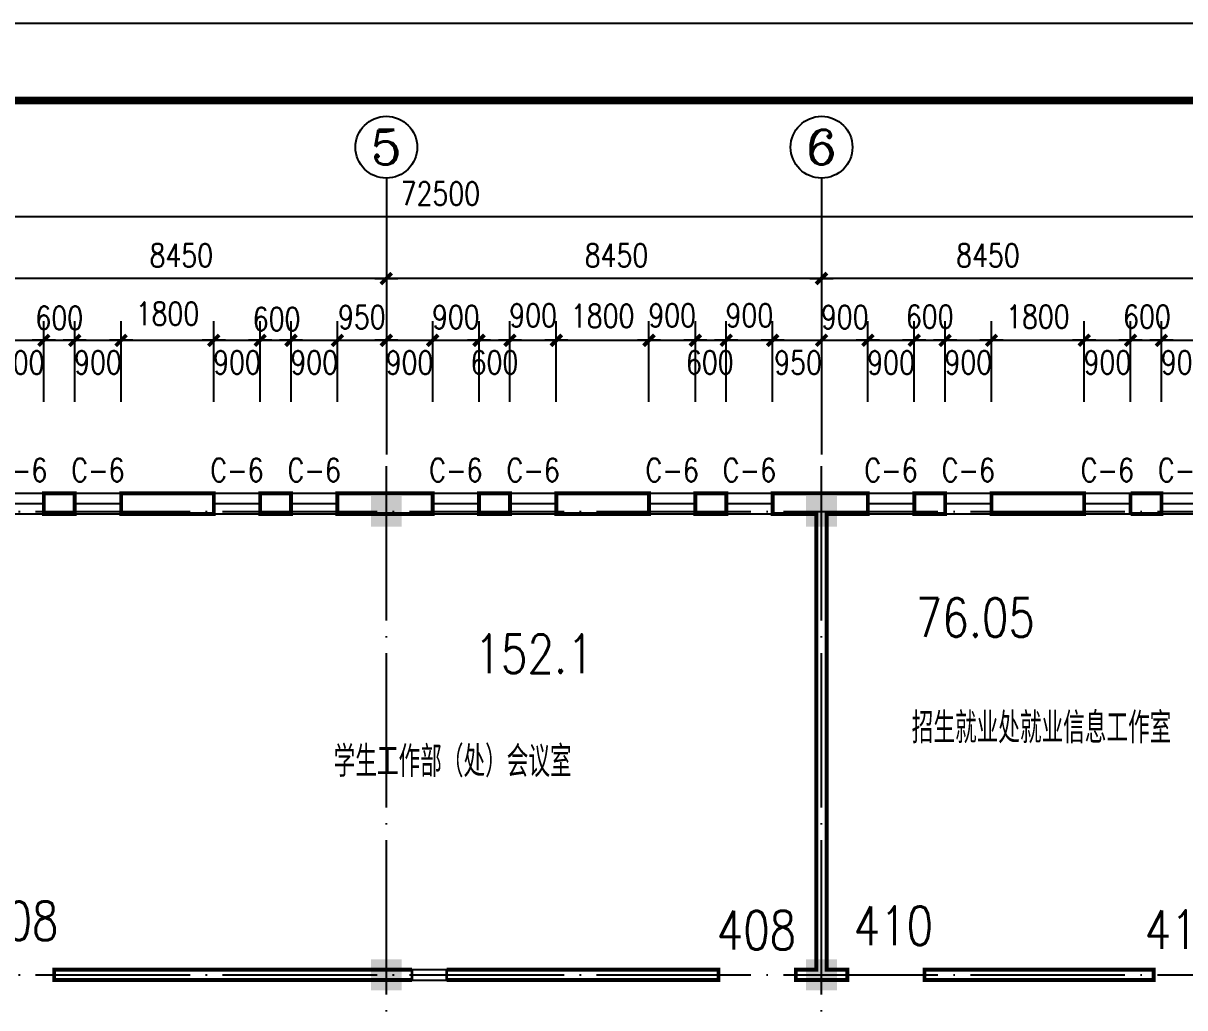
# Model space of a CAD drawing. Extents: x -55219 to 470149, y 494712 to 780039.
# Drawn here: x 393355 to 415908, y 663767 to 682881 of the extents above; entities that cross this region are included whole.
import ezdxf
from ezdxf.enums import TextEntityAlignment as Align

# ---------------------------------------------------------------- set-up
doc = ezdxf.new("R2010")
doc.units = 0
doc.header["$LTSCALE"] = 1500
doc.header["$MEASUREMENT"] = 0
doc.linetypes.add('DOTE', pattern=[2.42, 2, -0.2, 0.02, -0.2])
doc.layers.get('0').update_dxf_attribs({"linetype": 'CONTINUOUS'})
doc.layers.get('DEFPOINTS').update_dxf_attribs({"linetype": 'CONTINUOUS'})
for name, color, linetype in [('AXIS', 3, 'CONTINUOUS'), ('AXIS_TEXT', 7, 'CONTINUOUS'), ('COLUMN', 7, 'CONTINUOUS'), ('DOTE', 1, 'DOTE'), ('LVTRY', 6, 'CONTINUOUS'), ('PUB_DIM', 3, 'CONTINUOUS'), ('PUB_TEXT', 7, 'CONTINUOUS'), ('PUB_TITLE', 4, 'CONTINUOUS'), ('PUB_WALL', 255, 'CONTINUOUS'), ('WALL', 255, 'CONTINUOUS'), ('WINDOW', 2, 'CONTINUOUS'), ('WINDOW_TEXT', 7, 'CONTINUOUS')]:
    doc.layers.add(name, color=color, linetype=linetype)
doc.styles.add('_HZTXT', font='txt.shx', dxfattribs={"width": 0.8, "bigfont": 'hztxt.shx'})
doc.styles.add('_SIMPLEX', font='SIMPLEX.shx', dxfattribs={"width": 0.6})
doc.styles.add('COMPLEX', font='COMPLEX')
doc.styles.add('DIM_FONT', font='SIMPLEX.shx', dxfattribs={"width": 0.8})
doc.styles.add('SIMPLEX', font='SIMPLEX.SHX')
doc.dimstyles.new('AXIS150', dxfattribs={"dimscale": 1.5, "dimtxt": 300, "dimasz": 1, "dimexe": 250, "dimexo": 300, "dimgap": 150, "dimtad": 1, "dimdec": 0, "dimzin": 0, "dimdsep": 46, "dimtxsty": 'DIM_FONT', "dimblk": '_DIMX', "dimcen": 0.09, "dimse1": 1, "dimse2": 1, "dimclrt": 7, "dimadec": 0, "dimazin": 0, "dimtfac": 1, "dimtdec": 0, "dimtix": 1, "dimtmove": 2, "dimatfit": 3, "dimldrblk": '_DIMX', "dimfxl": 1, "dimtolj": 1, "dimtzin": 0, "dimarcsym": 0})
doc.dimstyles.new('DIMA150', dxfattribs={"dimscale": 1.5, "dimtxt": 300, "dimasz": 1, "dimexe": 250, "dimexo": 300, "dimgap": 150, "dimtad": 1, "dimdec": 0, "dimzin": 0, "dimdsep": 46, "dimtxsty": 'DIM_FONT', "dimblk": '_DIMX', "dimcen": 0.09, "dimse1": 1, "dimclrt": 7, "dimadec": 0, "dimazin": 0, "dimtfac": 1, "dimtdec": 0, "dimtix": 1, "dimtmove": 2, "dimatfit": 3, "dimldrblk": '_DIMX', "dimfxl": 1, "dimtolj": 1, "dimtzin": 0, "dimarcsym": 0})
doc.dimstyles.new('DIMB150', dxfattribs={"dimscale": 1.5, "dimtxt": 300, "dimasz": 1, "dimexe": 250, "dimexo": 300, "dimgap": 150, "dimtad": 1, "dimdec": 0, "dimzin": 0, "dimdsep": 46, "dimtxsty": 'DIM_FONT', "dimblk": '_DIMX', "dimcen": 0.09, "dimse2": 1, "dimclrt": 7, "dimadec": 0, "dimazin": 0, "dimtfac": 1, "dimtdec": 0, "dimtix": 1, "dimtmove": 2, "dimatfit": 3, "dimldrblk": '_DIMX', "dimfxl": 1, "dimtolj": 1, "dimtzin": 0, "dimarcsym": 0})
doc.dimstyles.new('DIMN150', dxfattribs={"dimscale": 1.5, "dimtxt": 300, "dimasz": 1, "dimexe": 250, "dimexo": 300, "dimgap": 150, "dimtad": 1, "dimdec": 0, "dimzin": 0, "dimdsep": 46, "dimtxsty": 'DIM_FONT', "dimblk": '_DIMX', "dimcen": 0.09, "dimclrt": 7, "dimadec": 0, "dimazin": 0, "dimtfac": 1, "dimtdec": 0, "dimtix": 1, "dimtmove": 2, "dimatfit": 3, "dimldrblk": '_DIMX', "dimfxl": 1, "dimtolj": 1, "dimtzin": 0, "dimarcsym": 0})

# ---------------------------------------------------------------- blocks, each defined once
blk = doc.blocks.new('_FZH')
blk.add_solid([(0.5, 0.5), (0.5, -0.5), (-0.5, 0.5), (-0.5, -0.5)])
blk = doc.blocks.new('_AXISO')
blk.add_circle((0, 0), 0.5)
at = {"layer": 'AXIS_TEXT', "style": 'COMPLEX', "width": 1.041667}
blk.add_attdef('A', text='', height=0.56, dxfattribs=at).set_placement((-0.25, -0.28), (0.25, -0.28), align=Align.FIT)
blk = doc.blocks.new('_DIMX')
blk.add_line((-150, 0), (150, 0))
at = {"const_width": 50}
blk.add_lwpolyline([(-70, -70), (70, 70)], dxfattribs=at)
blk = doc.blocks.new('*D149')
at = {"color": 0, "linetype": 'ByBlock'}
blk.add_line((417304, 677925), (408857, 677925), dxfattribs=at)
at = {"layer": 'DEFPOINTS', "color": 0, "linetype": 'ByBlock'}
for p in [(408855, 677925), (408855, 674506), (417305, 674506)]:
    blk.add_point(p, dxfattribs=at)
at = {"color": 0, "linetype": 'ByBlock', "xscale": 1.5, "yscale": 1.5, "zscale": 1.5, "rotation": 180}
blk.add_blockref('_DIMX', (408855, 677925), dxfattribs=at)
at = {"color": 0, "linetype": 'ByBlock', "xscale": 1.5, "yscale": 1.5, "zscale": 1.5}
blk.add_blockref('_DIMX', (417305, 677925), dxfattribs=at)
at = {"color": 7, "linetype": 'ByBlock', "insert": (412086, 678375), "char_height": 450, "attachment_point": 5, "style": 'DIM_FONT'}
blk.add_mtext('\\A1;8450', dxfattribs=at)
blk = doc.blocks.new('*D150')
at = {"color": 0, "linetype": 'ByBlock'}
blk.add_line((408854, 677925), (400407, 677925), dxfattribs=at)
at = {"layer": 'DEFPOINTS', "color": 0, "linetype": 'ByBlock'}
for p in [(400405, 677925), (400405, 674506), (408855, 674506)]:
    blk.add_point(p, dxfattribs=at)
at = {"color": 0, "linetype": 'ByBlock', "xscale": 1.5, "yscale": 1.5, "zscale": 1.5, "rotation": 180}
blk.add_blockref('_DIMX', (400405, 677925), dxfattribs=at)
at = {"color": 0, "linetype": 'ByBlock', "xscale": 1.5, "yscale": 1.5, "zscale": 1.5}
blk.add_blockref('_DIMX', (408855, 677925), dxfattribs=at)
at = {"color": 7, "linetype": 'ByBlock', "insert": (404874, 678375), "char_height": 450, "attachment_point": 5, "style": 'DIM_FONT'}
blk.add_mtext('\\A1;8450', dxfattribs=at)
blk = doc.blocks.new('*D151')
at = {"color": 0, "linetype": 'ByBlock'}
blk.add_line((400404, 677925), (391957, 677925), dxfattribs=at)
at = {"layer": 'DEFPOINTS', "color": 0, "linetype": 'ByBlock'}
for p in [(391955, 677925), (391955, 674506), (400405, 674506)]:
    blk.add_point(p, dxfattribs=at)
at = {"color": 0, "linetype": 'ByBlock', "xscale": 1.5, "yscale": 1.5, "zscale": 1.5, "rotation": 180}
blk.add_blockref('_DIMX', (391955, 677925), dxfattribs=at)
at = {"color": 0, "linetype": 'ByBlock', "xscale": 1.5, "yscale": 1.5, "zscale": 1.5}
blk.add_blockref('_DIMX', (400405, 677925), dxfattribs=at)
at = {"color": 7, "linetype": 'ByBlock', "insert": (396424, 678375), "char_height": 450, "attachment_point": 5, "style": 'DIM_FONT'}
blk.add_mtext('\\A1;8450', dxfattribs=at)
blk = doc.blocks.new('*D159')
at = {"color": 0, "linetype": 'ByBlock'}
for p, q in [((365204, 675533), (365204, 679500)), ((437703, 675533), (437703, 679500)), ((437702, 679125), (365205, 679125))]:
    blk.add_line(p, q, dxfattribs=at)
at = {"layer": 'DEFPOINTS', "color": 0, "linetype": 'ByBlock'}
for p in [(365204, 679125), (365204, 675083), (437703, 675083)]:
    blk.add_point(p, dxfattribs=at)
at = {"color": 0, "linetype": 'ByBlock', "xscale": 1.5, "yscale": 1.5, "zscale": 1.5}
for p, rotation in [((365204, 679125), 179.9999999999999), ((437703, 679125), 359.9999999999999)]:
    blk.add_blockref('_DIMX', p, dxfattribs=dict(at, rotation=rotation))
at = {"color": 7, "linetype": 'ByBlock', "insert": (401454, 679575), "char_height": 450, "attachment_point": 5, "style": 'DIM_FONT'}
blk.add_mtext('\\A1;72500', dxfattribs=at)
blk = doc.blocks.new('_WBLK')
for p, q in [((-0.5, 0.5), (0.5, 0.5)), ((-0.5, 0), (0.5, 0)), ((-0.5, -0.5), (0.5, -0.5))]:
    blk.add_line(p, q)
at = {"layer": 'WINDOW_TEXT', "style": 'SIMPLEX', "flags": 9}
blk.add_attdef('A', text='', height=1, dxfattribs=at).set_placement((0, 1.5), align=Align.MIDDLE)
blk = doc.blocks.new('*D315')
at = {"color": 0, "linetype": 'ByBlock'}
for p, q in [((392855, 675533), (392855, 677100)), ((393755, 675533), (393755, 677100)), ((392857, 676725), (393754, 676725))]:
    blk.add_line(p, q, dxfattribs=at)
at = {"layer": 'DEFPOINTS', "color": 0, "linetype": 'ByBlock'}
for p in [(393755, 676725), (392855, 675083), (393755, 675083)]:
    blk.add_point(p, dxfattribs=at)
at = {"color": 0, "linetype": 'ByBlock', "xscale": 1.5, "yscale": 1.5, "zscale": 1.5, "rotation": 180}
blk.add_blockref('_DIMX', (392855, 676725), dxfattribs=at)
at = {"color": 0, "linetype": 'ByBlock', "xscale": 1.5, "yscale": 1.5, "zscale": 1.5}
blk.add_blockref('_DIMX', (393755, 676725), dxfattribs=at)
at = {"color": 7, "linetype": 'ByBlock', "insert": (393305, 676293), "char_height": 450, "attachment_point": 5, "style": 'DIM_FONT'}
blk.add_mtext('\\A1;900', dxfattribs=at)
blk = doc.blocks.new('*D316')
at = {"color": 0, "linetype": 'ByBlock'}
for p, q in [((393755, 675533), (393755, 677100)), ((394355, 675533), (394355, 677100)), ((393757, 676725), (394354, 676725))]:
    blk.add_line(p, q, dxfattribs=at)
at = {"layer": 'DEFPOINTS', "color": 0, "linetype": 'ByBlock'}
for p in [(394355, 676725), (393755, 675083), (394355, 675083)]:
    blk.add_point(p, dxfattribs=at)
at = {"color": 0, "linetype": 'ByBlock', "xscale": 1.5, "yscale": 1.5, "zscale": 1.5, "rotation": 180}
blk.add_blockref('_DIMX', (393755, 676725), dxfattribs=at)
at = {"color": 0, "linetype": 'ByBlock', "xscale": 1.5, "yscale": 1.5, "zscale": 1.5}
blk.add_blockref('_DIMX', (394355, 676725), dxfattribs=at)
at = {"color": 7, "linetype": 'ByBlock', "insert": (394055, 677161), "char_height": 450, "attachment_point": 5, "style": 'DIM_FONT'}
blk.add_mtext('\\A1;600', dxfattribs=at)
blk = doc.blocks.new('*D317')
at = {"color": 0, "linetype": 'ByBlock'}
for p, q in [((394355, 675533), (394355, 677100)), ((395255, 675533), (395255, 677100)), ((394357, 676725), (395254, 676725))]:
    blk.add_line(p, q, dxfattribs=at)
at = {"layer": 'DEFPOINTS', "color": 0, "linetype": 'ByBlock'}
for p in [(395255, 676725), (394355, 675083), (395255, 675083)]:
    blk.add_point(p, dxfattribs=at)
at = {"color": 0, "linetype": 'ByBlock', "xscale": 1.5, "yscale": 1.5, "zscale": 1.5, "rotation": 180}
blk.add_blockref('_DIMX', (394355, 676725), dxfattribs=at)
at = {"color": 0, "linetype": 'ByBlock', "xscale": 1.5, "yscale": 1.5, "zscale": 1.5}
blk.add_blockref('_DIMX', (395255, 676725), dxfattribs=at)
at = {"color": 7, "linetype": 'ByBlock', "insert": (394805, 676296), "char_height": 450, "attachment_point": 5, "style": 'DIM_FONT'}
blk.add_mtext('\\A1;900', dxfattribs=at)
blk = doc.blocks.new('*D318')
at = {"color": 0, "linetype": 'ByBlock'}
for p, q in [((395255, 675533), (395255, 677100)), ((397055, 675533), (397055, 677100)), ((395257, 676725), (397054, 676725))]:
    blk.add_line(p, q, dxfattribs=at)
at = {"layer": 'DEFPOINTS', "color": 0, "linetype": 'ByBlock'}
for p in [(397055, 676725), (395255, 675083), (397055, 675083)]:
    blk.add_point(p, dxfattribs=at)
at = {"color": 0, "linetype": 'ByBlock', "xscale": 1.5, "yscale": 1.5, "zscale": 1.5, "rotation": 180}
blk.add_blockref('_DIMX', (395255, 676725), dxfattribs=at)
at = {"color": 0, "linetype": 'ByBlock', "xscale": 1.5, "yscale": 1.5, "zscale": 1.5}
blk.add_blockref('_DIMX', (397055, 676725), dxfattribs=at)
at = {"color": 7, "linetype": 'ByBlock', "insert": (396155, 677244), "char_height": 450, "attachment_point": 5, "style": 'DIM_FONT'}
blk.add_mtext('\\A1;1800', dxfattribs=at)
blk = doc.blocks.new('*D319')
at = {"color": 0, "linetype": 'ByBlock'}
for p, q in [((397055, 675533), (397055, 677100)), ((397955, 675533), (397955, 677100)), ((397057, 676725), (397954, 676725))]:
    blk.add_line(p, q, dxfattribs=at)
at = {"layer": 'DEFPOINTS', "color": 0, "linetype": 'ByBlock'}
for p in [(397955, 676725), (397055, 675083), (397955, 675083)]:
    blk.add_point(p, dxfattribs=at)
at = {"color": 0, "linetype": 'ByBlock', "xscale": 1.5, "yscale": 1.5, "zscale": 1.5, "rotation": 180}
blk.add_blockref('_DIMX', (397055, 676725), dxfattribs=at)
at = {"color": 0, "linetype": 'ByBlock', "xscale": 1.5, "yscale": 1.5, "zscale": 1.5}
blk.add_blockref('_DIMX', (397955, 676725), dxfattribs=at)
at = {"color": 7, "linetype": 'ByBlock', "insert": (397505, 676296), "char_height": 450, "attachment_point": 5, "style": 'DIM_FONT'}
blk.add_mtext('\\A1;900', dxfattribs=at)
blk = doc.blocks.new('*D320')
at = {"color": 0, "linetype": 'ByBlock'}
for p, q in [((397955, 675533), (397955, 677100)), ((398555, 675533), (398555, 677100)), ((397957, 676725), (398554, 676725))]:
    blk.add_line(p, q, dxfattribs=at)
at = {"layer": 'DEFPOINTS', "color": 0, "linetype": 'ByBlock'}
for p in [(398555, 676725), (397955, 675083), (398555, 675083)]:
    blk.add_point(p, dxfattribs=at)
at = {"color": 0, "linetype": 'ByBlock', "xscale": 1.5, "yscale": 1.5, "zscale": 1.5, "rotation": 180}
blk.add_blockref('_DIMX', (397955, 676725), dxfattribs=at)
at = {"color": 0, "linetype": 'ByBlock', "xscale": 1.5, "yscale": 1.5, "zscale": 1.5}
blk.add_blockref('_DIMX', (398555, 676725), dxfattribs=at)
at = {"color": 7, "linetype": 'ByBlock', "insert": (398274, 677137), "char_height": 450, "attachment_point": 5, "style": 'DIM_FONT'}
blk.add_mtext('\\A1;600', dxfattribs=at)
blk = doc.blocks.new('*D321')
at = {"color": 0, "linetype": 'ByBlock'}
for p, q in [((398555, 675533), (398555, 677100)), ((399455, 675533), (399455, 677100)), ((398557, 676725), (399454, 676725))]:
    blk.add_line(p, q, dxfattribs=at)
at = {"layer": 'DEFPOINTS', "color": 0, "linetype": 'ByBlock'}
for p in [(399455, 676725), (398555, 675083), (399455, 675083)]:
    blk.add_point(p, dxfattribs=at)
at = {"color": 0, "linetype": 'ByBlock', "xscale": 1.5, "yscale": 1.5, "zscale": 1.5, "rotation": 180}
blk.add_blockref('_DIMX', (398555, 676725), dxfattribs=at)
at = {"color": 0, "linetype": 'ByBlock', "xscale": 1.5, "yscale": 1.5, "zscale": 1.5}
blk.add_blockref('_DIMX', (399455, 676725), dxfattribs=at)
at = {"color": 7, "linetype": 'ByBlock', "insert": (399005, 676296), "char_height": 450, "attachment_point": 5, "style": 'DIM_FONT'}
blk.add_mtext('\\A1;900', dxfattribs=at)
blk = doc.blocks.new('*D322')
at = {"color": 0, "linetype": 'ByBlock'}
for p, q in [((399455, 675533), (399455, 677100)), ((399454, 676725), (399452, 676725)), ((399455, 676725), (400405, 676725)), ((400407, 676725), (400408, 676725))]:
    blk.add_line(p, q, dxfattribs=at)
at = {"layer": 'DEFPOINTS', "color": 0, "linetype": 'ByBlock'}
for p in [(400405, 676725), (399455, 675083), (400405, 675083)]:
    blk.add_point(p, dxfattribs=at)
at = {"color": 0, "linetype": 'ByBlock', "xscale": 1.5, "yscale": 1.5, "zscale": 1.5}
blk.add_blockref('_DIMX', (399455, 676725), dxfattribs=at)
at = {"color": 0, "linetype": 'ByBlock', "xscale": 1.5, "yscale": 1.5, "zscale": 1.5, "rotation": 180}
blk.add_blockref('_DIMX', (400405, 676725), dxfattribs=at)
at = {"color": 7, "linetype": 'ByBlock', "insert": (399930, 677175), "char_height": 450, "attachment_point": 5, "style": 'DIM_FONT'}
blk.add_mtext('\\A1;950', dxfattribs=at)
blk = doc.blocks.new('*D323')
at = {"color": 0, "linetype": 'ByBlock'}
for p, q in [((401305, 675533), (401305, 677100)), ((400407, 676725), (401304, 676725))]:
    blk.add_line(p, q, dxfattribs=at)
at = {"layer": 'DEFPOINTS', "color": 0, "linetype": 'ByBlock'}
for p in [(401305, 676725), (400405, 675083), (401305, 675083)]:
    blk.add_point(p, dxfattribs=at)
at = {"color": 0, "linetype": 'ByBlock', "xscale": 1.5, "yscale": 1.5, "zscale": 1.5, "rotation": 180}
blk.add_blockref('_DIMX', (400405, 676725), dxfattribs=at)
at = {"color": 0, "linetype": 'ByBlock', "xscale": 1.5, "yscale": 1.5, "zscale": 1.5}
blk.add_blockref('_DIMX', (401305, 676725), dxfattribs=at)
at = {"color": 7, "linetype": 'ByBlock', "insert": (400855, 676293), "char_height": 450, "attachment_point": 5, "style": 'DIM_FONT'}
blk.add_mtext('\\A1;900', dxfattribs=at)
blk = doc.blocks.new('*D324')
at = {"color": 0, "linetype": 'ByBlock'}
for p, q in [((401305, 675533), (401305, 677100)), ((402205, 675533), (402205, 677100)), ((401304, 676725), (401302, 676725)), ((401305, 676725), (402205, 676725)), ((402207, 676725), (402208, 676725))]:
    blk.add_line(p, q, dxfattribs=at)
at = {"layer": 'DEFPOINTS', "color": 0, "linetype": 'ByBlock'}
for p in [(402205, 676725), (401305, 675083), (402205, 675083)]:
    blk.add_point(p, dxfattribs=at)
at = {"color": 0, "linetype": 'ByBlock', "xscale": 1.5, "yscale": 1.5, "zscale": 1.5}
blk.add_blockref('_DIMX', (401305, 676725), dxfattribs=at)
at = {"color": 0, "linetype": 'ByBlock', "xscale": 1.5, "yscale": 1.5, "zscale": 1.5, "rotation": 180}
blk.add_blockref('_DIMX', (402205, 676725), dxfattribs=at)
at = {"color": 7, "linetype": 'ByBlock', "insert": (401755, 677175), "char_height": 450, "attachment_point": 5, "style": 'DIM_FONT'}
blk.add_mtext('\\A1;900', dxfattribs=at)
blk = doc.blocks.new('*D325')
at = {"color": 0, "linetype": 'ByBlock'}
for p, q in [((402205, 675533), (402205, 677100)), ((402805, 675533), (402805, 677100)), ((402207, 676725), (402804, 676725))]:
    blk.add_line(p, q, dxfattribs=at)
at = {"layer": 'DEFPOINTS', "color": 0, "linetype": 'ByBlock'}
for p in [(402805, 676725), (402205, 675083), (402805, 675083)]:
    blk.add_point(p, dxfattribs=at)
at = {"color": 0, "linetype": 'ByBlock', "xscale": 1.5, "yscale": 1.5, "zscale": 1.5, "rotation": 180}
blk.add_blockref('_DIMX', (402205, 676725), dxfattribs=at)
at = {"color": 0, "linetype": 'ByBlock', "xscale": 1.5, "yscale": 1.5, "zscale": 1.5}
blk.add_blockref('_DIMX', (402805, 676725), dxfattribs=at)
at = {"color": 7, "linetype": 'ByBlock', "insert": (402505, 676296), "char_height": 450, "attachment_point": 5, "style": 'DIM_FONT'}
blk.add_mtext('\\A1;600', dxfattribs=at)
blk = doc.blocks.new('*D326')
at = {"color": 0, "linetype": 'ByBlock'}
for p, q in [((402805, 675533), (402805, 677100)), ((403705, 675533), (403705, 677100)), ((402807, 676725), (403704, 676725))]:
    blk.add_line(p, q, dxfattribs=at)
at = {"layer": 'DEFPOINTS', "color": 0, "linetype": 'ByBlock'}
for p in [(403705, 676725), (402805, 675083), (403705, 675083)]:
    blk.add_point(p, dxfattribs=at)
at = {"color": 0, "linetype": 'ByBlock', "xscale": 1.5, "yscale": 1.5, "zscale": 1.5, "rotation": 180}
blk.add_blockref('_DIMX', (402805, 676725), dxfattribs=at)
at = {"color": 0, "linetype": 'ByBlock', "xscale": 1.5, "yscale": 1.5, "zscale": 1.5}
blk.add_blockref('_DIMX', (403705, 676725), dxfattribs=at)
at = {"color": 7, "linetype": 'ByBlock', "insert": (403255, 677209), "char_height": 450, "attachment_point": 5, "style": 'DIM_FONT'}
blk.add_mtext('\\A1;900', dxfattribs=at)
blk = doc.blocks.new('*D327')
at = {"color": 0, "linetype": 'ByBlock'}
for p, q in [((403705, 675533), (403705, 677100)), ((405505, 675533), (405505, 677100)), ((403707, 676725), (405504, 676725))]:
    blk.add_line(p, q, dxfattribs=at)
at = {"layer": 'DEFPOINTS', "color": 0, "linetype": 'ByBlock'}
for p in [(405505, 676725), (403705, 675083), (405505, 675083)]:
    blk.add_point(p, dxfattribs=at)
at = {"color": 0, "linetype": 'ByBlock', "xscale": 1.5, "yscale": 1.5, "zscale": 1.5, "rotation": 180}
blk.add_blockref('_DIMX', (403705, 676725), dxfattribs=at)
at = {"color": 0, "linetype": 'ByBlock', "xscale": 1.5, "yscale": 1.5, "zscale": 1.5}
blk.add_blockref('_DIMX', (405505, 676725), dxfattribs=at)
at = {"color": 7, "linetype": 'ByBlock', "insert": (404605, 677199), "char_height": 450, "attachment_point": 5, "style": 'DIM_FONT'}
blk.add_mtext('\\A1;1800', dxfattribs=at)
blk = doc.blocks.new('*D328')
at = {"color": 0, "linetype": 'ByBlock'}
for p, q in [((405505, 675533), (405505, 677100)), ((406405, 675533), (406405, 677100)), ((405507, 676725), (406404, 676725))]:
    blk.add_line(p, q, dxfattribs=at)
at = {"layer": 'DEFPOINTS', "color": 0, "linetype": 'ByBlock'}
for p in [(406405, 676725), (405505, 675083), (406405, 675083)]:
    blk.add_point(p, dxfattribs=at)
at = {"color": 0, "linetype": 'ByBlock', "xscale": 1.5, "yscale": 1.5, "zscale": 1.5, "rotation": 180}
blk.add_blockref('_DIMX', (405505, 676725), dxfattribs=at)
at = {"color": 0, "linetype": 'ByBlock', "xscale": 1.5, "yscale": 1.5, "zscale": 1.5}
blk.add_blockref('_DIMX', (406405, 676725), dxfattribs=at)
at = {"color": 7, "linetype": 'ByBlock', "insert": (405955, 677209), "char_height": 450, "attachment_point": 5, "style": 'DIM_FONT'}
blk.add_mtext('\\A1;900', dxfattribs=at)
blk = doc.blocks.new('*D329')
at = {"color": 0, "linetype": 'ByBlock'}
for p, q in [((406405, 675533), (406405, 677100)), ((407005, 675533), (407005, 677100)), ((406407, 676725), (407004, 676725))]:
    blk.add_line(p, q, dxfattribs=at)
at = {"layer": 'DEFPOINTS', "color": 0, "linetype": 'ByBlock'}
for p in [(407005, 676725), (406405, 675083), (407005, 675083)]:
    blk.add_point(p, dxfattribs=at)
at = {"color": 0, "linetype": 'ByBlock', "xscale": 1.5, "yscale": 1.5, "zscale": 1.5, "rotation": 180}
blk.add_blockref('_DIMX', (406405, 676725), dxfattribs=at)
at = {"color": 0, "linetype": 'ByBlock', "xscale": 1.5, "yscale": 1.5, "zscale": 1.5}
blk.add_blockref('_DIMX', (407005, 676725), dxfattribs=at)
at = {"color": 7, "linetype": 'ByBlock', "insert": (406686, 676296), "char_height": 450, "attachment_point": 5, "style": 'DIM_FONT'}
blk.add_mtext('\\A1;600', dxfattribs=at)
blk = doc.blocks.new('*D330')
at = {"color": 0, "linetype": 'ByBlock'}
for p, q in [((407005, 675533), (407005, 677100)), ((407905, 675533), (407905, 677100)), ((407007, 676725), (407904, 676725))]:
    blk.add_line(p, q, dxfattribs=at)
at = {"layer": 'DEFPOINTS', "color": 0, "linetype": 'ByBlock'}
for p in [(407905, 676725), (407005, 675083), (407905, 675083)]:
    blk.add_point(p, dxfattribs=at)
at = {"color": 0, "linetype": 'ByBlock', "xscale": 1.5, "yscale": 1.5, "zscale": 1.5, "rotation": 180}
blk.add_blockref('_DIMX', (407005, 676725), dxfattribs=at)
at = {"color": 0, "linetype": 'ByBlock', "xscale": 1.5, "yscale": 1.5, "zscale": 1.5}
blk.add_blockref('_DIMX', (407905, 676725), dxfattribs=at)
at = {"color": 7, "linetype": 'ByBlock', "insert": (407455, 677209), "char_height": 450, "attachment_point": 5, "style": 'DIM_FONT'}
blk.add_mtext('\\A1;900', dxfattribs=at)
blk = doc.blocks.new('*D331')
at = {"color": 0, "linetype": 'ByBlock'}
for p, q in [((407905, 675533), (407905, 677100)), ((407907, 676725), (408854, 676725))]:
    blk.add_line(p, q, dxfattribs=at)
at = {"layer": 'DEFPOINTS', "color": 0, "linetype": 'ByBlock'}
for p in [(408855, 676725), (407905, 675083), (408855, 675083)]:
    blk.add_point(p, dxfattribs=at)
at = {"color": 0, "linetype": 'ByBlock', "xscale": 1.5, "yscale": 1.5, "zscale": 1.5, "rotation": 180}
blk.add_blockref('_DIMX', (407905, 676725), dxfattribs=at)
at = {"color": 0, "linetype": 'ByBlock', "xscale": 1.5, "yscale": 1.5, "zscale": 1.5}
blk.add_blockref('_DIMX', (408855, 676725), dxfattribs=at)
at = {"color": 7, "linetype": 'ByBlock', "insert": (408399, 676293), "char_height": 450, "attachment_point": 5, "style": 'DIM_FONT'}
blk.add_mtext('\\A1;950', dxfattribs=at)
blk = doc.blocks.new('*D332')
at = {"color": 0, "linetype": 'ByBlock'}
for p, q in [((409755, 675533), (409755, 677100)), ((408854, 676725), (408852, 676725)), ((408855, 676725), (409755, 676725)), ((409757, 676725), (409758, 676725))]:
    blk.add_line(p, q, dxfattribs=at)
at = {"layer": 'DEFPOINTS', "color": 0, "linetype": 'ByBlock'}
for p in [(409755, 676725), (408855, 675083), (409755, 675083)]:
    blk.add_point(p, dxfattribs=at)
at = {"color": 0, "linetype": 'ByBlock', "xscale": 1.5, "yscale": 1.5, "zscale": 1.5}
blk.add_blockref('_DIMX', (408855, 676725), dxfattribs=at)
at = {"color": 0, "linetype": 'ByBlock', "xscale": 1.5, "yscale": 1.5, "zscale": 1.5, "rotation": 180}
blk.add_blockref('_DIMX', (409755, 676725), dxfattribs=at)
at = {"color": 7, "linetype": 'ByBlock', "insert": (409305, 677175), "char_height": 450, "attachment_point": 5, "style": 'DIM_FONT'}
blk.add_mtext('\\A1;900', dxfattribs=at)
blk = doc.blocks.new('*D333')
at = {"color": 0, "linetype": 'ByBlock'}
for p, q in [((409755, 675533), (409755, 677100)), ((410655, 675533), (410655, 677100)), ((409757, 676725), (410654, 676725))]:
    blk.add_line(p, q, dxfattribs=at)
at = {"layer": 'DEFPOINTS', "color": 0, "linetype": 'ByBlock'}
for p in [(410655, 676725), (409755, 675083), (410655, 675083)]:
    blk.add_point(p, dxfattribs=at)
at = {"color": 0, "linetype": 'ByBlock', "xscale": 1.5, "yscale": 1.5, "zscale": 1.5, "rotation": 180}
blk.add_blockref('_DIMX', (409755, 676725), dxfattribs=at)
at = {"color": 0, "linetype": 'ByBlock', "xscale": 1.5, "yscale": 1.5, "zscale": 1.5}
blk.add_blockref('_DIMX', (410655, 676725), dxfattribs=at)
at = {"color": 7, "linetype": 'ByBlock', "insert": (410205, 676293), "char_height": 450, "attachment_point": 5, "style": 'DIM_FONT'}
blk.add_mtext('\\A1;900', dxfattribs=at)
blk = doc.blocks.new('*D334')
at = {"color": 0, "linetype": 'ByBlock'}
for p, q in [((410655, 675533), (410655, 677100)), ((411255, 675533), (411255, 677100)), ((410657, 676725), (411254, 676725))]:
    blk.add_line(p, q, dxfattribs=at)
at = {"layer": 'DEFPOINTS', "color": 0, "linetype": 'ByBlock'}
for p in [(411255, 676725), (410655, 675083), (411255, 675083)]:
    blk.add_point(p, dxfattribs=at)
at = {"color": 0, "linetype": 'ByBlock', "xscale": 1.5, "yscale": 1.5, "zscale": 1.5, "rotation": 180}
blk.add_blockref('_DIMX', (410655, 676725), dxfattribs=at)
at = {"color": 0, "linetype": 'ByBlock', "xscale": 1.5, "yscale": 1.5, "zscale": 1.5}
blk.add_blockref('_DIMX', (411255, 676725), dxfattribs=at)
at = {"color": 7, "linetype": 'ByBlock', "insert": (410955, 677184), "char_height": 450, "attachment_point": 5, "style": 'DIM_FONT'}
blk.add_mtext('\\A1;600', dxfattribs=at)
blk = doc.blocks.new('*D335')
at = {"color": 0, "linetype": 'ByBlock'}
for p, q in [((411255, 675533), (411255, 677100)), ((412155, 675533), (412155, 677100)), ((411257, 676725), (412154, 676725))]:
    blk.add_line(p, q, dxfattribs=at)
at = {"layer": 'DEFPOINTS', "color": 0, "linetype": 'ByBlock'}
for p in [(412155, 676725), (411255, 675083), (412155, 675083)]:
    blk.add_point(p, dxfattribs=at)
at = {"color": 0, "linetype": 'ByBlock', "xscale": 1.5, "yscale": 1.5, "zscale": 1.5, "rotation": 180}
blk.add_blockref('_DIMX', (411255, 676725), dxfattribs=at)
at = {"color": 0, "linetype": 'ByBlock', "xscale": 1.5, "yscale": 1.5, "zscale": 1.5}
blk.add_blockref('_DIMX', (412155, 676725), dxfattribs=at)
at = {"color": 7, "linetype": 'ByBlock', "insert": (411705, 676295), "char_height": 450, "attachment_point": 5, "style": 'DIM_FONT'}
blk.add_mtext('\\A1;900', dxfattribs=at)
blk = doc.blocks.new('*D336')
at = {"color": 0, "linetype": 'ByBlock'}
for p, q in [((412155, 675533), (412155, 677100)), ((413955, 675533), (413955, 677100)), ((412157, 676725), (413954, 676725))]:
    blk.add_line(p, q, dxfattribs=at)
at = {"layer": 'DEFPOINTS', "color": 0, "linetype": 'ByBlock'}
for p in [(413955, 676725), (412155, 675083), (413955, 675083)]:
    blk.add_point(p, dxfattribs=at)
at = {"color": 0, "linetype": 'ByBlock', "xscale": 1.5, "yscale": 1.5, "zscale": 1.5, "rotation": 180}
blk.add_blockref('_DIMX', (412155, 676725), dxfattribs=at)
at = {"color": 0, "linetype": 'ByBlock', "xscale": 1.5, "yscale": 1.5, "zscale": 1.5}
blk.add_blockref('_DIMX', (413955, 676725), dxfattribs=at)
at = {"color": 7, "linetype": 'ByBlock', "insert": (413055, 677184), "char_height": 450, "attachment_point": 5, "style": 'DIM_FONT'}
blk.add_mtext('\\A1;1800', dxfattribs=at)
blk = doc.blocks.new('*D337')
at = {"color": 0, "linetype": 'ByBlock'}
for p, q in [((413955, 675533), (413955, 677100)), ((414855, 675533), (414855, 677100)), ((413957, 676725), (414854, 676725))]:
    blk.add_line(p, q, dxfattribs=at)
at = {"layer": 'DEFPOINTS', "color": 0, "linetype": 'ByBlock'}
for p in [(414855, 676725), (413955, 675083), (414855, 675083)]:
    blk.add_point(p, dxfattribs=at)
at = {"color": 0, "linetype": 'ByBlock', "xscale": 1.5, "yscale": 1.5, "zscale": 1.5, "rotation": 180}
blk.add_blockref('_DIMX', (413955, 676725), dxfattribs=at)
at = {"color": 0, "linetype": 'ByBlock', "xscale": 1.5, "yscale": 1.5, "zscale": 1.5}
blk.add_blockref('_DIMX', (414855, 676725), dxfattribs=at)
at = {"color": 7, "linetype": 'ByBlock', "insert": (414405, 676295), "char_height": 450, "attachment_point": 5, "style": 'DIM_FONT'}
blk.add_mtext('\\A1;900', dxfattribs=at)
blk = doc.blocks.new('*D338')
at = {"color": 0, "linetype": 'ByBlock'}
for p, q in [((414855, 675533), (414855, 677100)), ((415455, 675533), (415455, 677100)), ((414857, 676725), (415454, 676725))]:
    blk.add_line(p, q, dxfattribs=at)
at = {"layer": 'DEFPOINTS', "color": 0, "linetype": 'ByBlock'}
for p in [(415455, 676725), (414855, 675083), (415455, 675083)]:
    blk.add_point(p, dxfattribs=at)
at = {"color": 0, "linetype": 'ByBlock', "xscale": 1.5, "yscale": 1.5, "zscale": 1.5, "rotation": 180}
blk.add_blockref('_DIMX', (414855, 676725), dxfattribs=at)
at = {"color": 0, "linetype": 'ByBlock', "xscale": 1.5, "yscale": 1.5, "zscale": 1.5}
blk.add_blockref('_DIMX', (415455, 676725), dxfattribs=at)
at = {"color": 7, "linetype": 'ByBlock', "insert": (415174, 677184), "char_height": 450, "attachment_point": 5, "style": 'DIM_FONT'}
blk.add_mtext('\\A1;600', dxfattribs=at)
blk = doc.blocks.new('*D339')
at = {"color": 0, "linetype": 'ByBlock'}
for p, q in [((415455, 675533), (415455, 677100)), ((416355, 675533), (416355, 677100)), ((415457, 676725), (416354, 676725))]:
    blk.add_line(p, q, dxfattribs=at)
at = {"layer": 'DEFPOINTS', "color": 0, "linetype": 'ByBlock'}
for p in [(416355, 676725), (415455, 675083), (416355, 675083)]:
    blk.add_point(p, dxfattribs=at)
at = {"color": 0, "linetype": 'ByBlock', "xscale": 1.5, "yscale": 1.5, "zscale": 1.5, "rotation": 180}
blk.add_blockref('_DIMX', (415455, 676725), dxfattribs=at)
at = {"color": 0, "linetype": 'ByBlock', "xscale": 1.5, "yscale": 1.5, "zscale": 1.5}
blk.add_blockref('_DIMX', (416355, 676725), dxfattribs=at)
at = {"color": 7, "linetype": 'ByBlock', "insert": (415905, 676295), "char_height": 450, "attachment_point": 5, "style": 'DIM_FONT'}
blk.add_mtext('\\A1;900', dxfattribs=at)

msp = doc.modelspace()

# ---------------------------------------------------------------- linework, layer by layer
at = {"layer": 'AXIS'}
for p, q in [((400405.2, 679874.8), (400405.2, 674505.6)), ((408855.2, 679874.8), (408855.2, 674505.6))]:
    msp.add_line(p, q, dxfattribs=at)
at = {"layer": 'DOTE'}
for p, q in [((400405.2, 605943), (400405.2, 674505.6)), ((408855.2, 605943), (408855.2, 674505.6)), ((364555.2, 673404.9), (436905.2, 673404.9)), ((364555.2, 664404.9), (444227.5, 664404.9))]:
    msp.add_line(p, q, dxfattribs=at)
at = {"layer": 'LVTRY', "const_width": 50}
for points in [[(400905.2, 664504.9), (400905.2, 664304.9)], [(401575.2, 664304.9), (401575.2, 664504.9)]]:
    msp.add_lwpolyline(points, dxfattribs=at)
at = {"layer": 'PUB_TITLE'}
msp.add_lwpolyline([(343999.3, 593781.4), (343999.3, 682881.4), (470149.3, 682881.4), (470149.3, 593781.4)], close=True, dxfattribs=at)
at = {"layer": 'PUB_TITLE', "const_width": 150}
msp.add_lwpolyline([(347749.3, 595281.4), (468649.3, 595281.4), (468649.3, 681381.4), (347749.3, 681381.4)], close=True, dxfattribs=at)
at = {"layer": 'PUB_WALL', "const_width": 75}
for points in [[(394355.2, 673354.9), (393755.2, 673354.9), (393755.2, 673754.9), (394355.2, 673754.9), (394355.2, 673354.9)], [(398555.2, 673754.9), (398555.2, 673354.9), (397955.2, 673354.9), (397955.2, 673754.9), (398555.2, 673754.9)], [(407905.2, 673754.9), (409755.2, 673754.9), (409755.2, 673354.9), (408955.2, 673354.9), (408955.2, 664504.9), (409355.2, 664504.9), (409355.2, 664304.9), (408355.2, 664304.9), (408355.2, 664504.9), (408755.2, 664504.9), (408755.2, 673354.9), (407905.2, 673354.9), (407905.2, 673754.9)], [(414855.2, 673754.9), (415455.2, 673754.9), (415455.2, 673354.9), (414855.2, 673354.9)], [(414855.2, 673754.9), (414855.2, 673354.9)], [(400905.2, 664504.9), (393955.2, 664504.9), (393955.2, 664304.9), (400905.2, 664304.9)], [(401575.2, 664304.9), (406855.2, 664304.9), (406855.2, 664504.9), (401575.2, 664504.9)], [(415305.5, 664504.9), (415305.5, 664304.9), (410855.2, 664304.9), (410855.2, 664504.9), (415305.5, 664504.9)]]:
    msp.add_lwpolyline(points, dxfattribs=at)
for points in [[(395255.2, 673754.9), (397055.2, 673754.9), (397055.2, 673354.9), (395255.2, 673354.9)], [(399455.2, 673754.9), (401305.2, 673754.9), (401305.2, 673354.9), (399455.2, 673354.9)], [(402205.2, 673754.9), (402805.2, 673754.9), (402805.2, 673354.9), (402205.2, 673354.9)], [(403705.2, 673754.9), (405505.2, 673754.9), (405505.2, 673354.9), (403705.2, 673354.9)], [(406405.2, 673754.9), (407005.2, 673754.9), (407005.2, 673354.9), (406405.2, 673354.9)], [(410655.2, 673754.9), (411255.2, 673754.9), (411255.2, 673354.9), (410655.2, 673354.9)], [(412155.2, 673754.9), (413955.2, 673754.9), (413955.2, 673354.9), (412155.2, 673354.9)]]:
    msp.add_lwpolyline(points, close=True, dxfattribs=at)
at = {"layer": 'WALL'}
for p, q in [((393755.2, 673754.9), (394355.2, 673754.9)), ((393755.2, 673754.9), (393755.2, 673354.9)), ((394355.2, 673754.9), (394355.2, 673354.9)), ((395255.2, 673754.9), (397055.2, 673754.9)), ((395255.2, 673754.9), (395255.2, 673354.9)), ((397055.2, 673754.9), (397055.2, 673354.9)), ((397955.2, 673754.9), (397955.2, 673354.9)), ((397955.2, 673754.9), (398555.2, 673754.9)), ((398555.2, 673754.9), (398555.2, 673354.9)), ((399455.2, 673754.9), (401305.2, 673754.9)), ((399455.2, 673754.9), (399455.2, 673354.9)), ((401305.2, 673754.9), (401305.2, 673354.9)), ((402205.2, 673754.9), (402805.2, 673754.9)), ((402205.2, 673754.9), (402205.2, 673354.9)), ((402805.2, 673754.9), (402805.2, 673354.9)), ((403705.2, 673754.9), (405505.2, 673754.9)), ((403705.2, 673754.9), (403705.2, 673354.9)), ((405505.2, 673754.9), (405505.2, 673354.9)), ((406405.2, 673754.9), (407005.2, 673754.9)), ((406405.2, 673754.9), (406405.2, 673354.9)), ((407005.2, 673754.9), (407005.2, 673354.9)), ((407905.2, 673754.9), (409755.2, 673754.9)), ((407905.2, 673754.9), (407905.2, 673354.9)), ((409755.2, 673754.9), (409755.2, 673354.9)), ((410655.2, 673754.9), (411255.2, 673754.9)), ((410655.2, 673754.9), (410655.2, 673354.9)), ((411255.2, 673754.9), (411255.2, 673354.9)), ((412155.2, 673754.9), (413955.2, 673754.9)), ((412155.2, 673754.9), (412155.2, 673354.9)), ((413955.2, 673754.9), (413955.2, 673354.9)), ((414855.2, 673754.9), (415455.2, 673754.9)), ((414855.2, 673754.9), (414855.2, 673354.9)), ((415455.2, 673754.9), (415455.2, 673354.9)), ((393755.2, 673354.9), (394355.2, 673354.9)), ((395255.2, 673354.9), (397055.2, 673354.9)), ((397955.2, 673354.9), (398555.2, 673354.9)), ((399455.2, 673354.9), (401305.2, 673354.9)), ((402205.2, 673354.9), (402805.2, 673354.9)), ((403705.2, 673354.9), (405505.2, 673354.9)), ((406405.2, 673354.9), (407005.2, 673354.9)), ((407905.2, 673354.9), (408755.2, 673354.9)), ((408755.2, 673354.9), (408755.2, 664504.9)), ((408955.2, 673354.9), (409755.2, 673354.9)), ((408955.2, 673354.9), (408955.2, 664504.9)), ((410655.2, 673354.9), (411255.2, 673354.9)), ((412155.2, 673354.9), (413955.2, 673354.9)), ((414855.2, 673354.9), (415455.2, 673354.9)), ((406855.2, 664504.9), (393955.2, 664504.9)), ((393955.2, 664504.9), (393955.2, 664304.9)), ((406855.2, 664504.9), (406855.2, 664304.9)), ((408355.2, 664504.9), (408355.2, 664304.9)), ((408755.2, 664504.9), (408355.2, 664504.9)), ((409355.2, 664504.9), (408955.2, 664504.9)), ((409355.2, 664504.9), (409355.2, 664304.9)), ((410855.2, 664504.9), (410855.2, 664304.9)), ((415305.5, 664504.9), (410855.2, 664504.9)), ((415305.5, 664504.9), (415305.5, 664304.9)), ((393955.2, 664304.9), (406855.2, 664304.9)), ((409355.2, 664304.9), (408355.2, 664304.9)), ((415305.5, 664304.9), (410855.2, 664304.9))]:
    msp.add_line(p, q, dxfattribs=at)

# ---------------------------------------------------------------- block references
at = {"layer": 'AXIS'}
ref = msp.add_blockref('_AXISO', (400405.2, 680474.8), dxfattribs=dict(at, xscale=1200, yscale=1200, zscale=1200))
ref.add_attrib('A', '5', dxfattribs={"layer": 'AXIS_TEXT', "height": 672, "rotation": 360, "style": 'COMPLEX', "width": 1.339286}).set_placement((400105.2, 680138.8), (400705.2, 680138.8), align=Align.FIT)
ref = msp.add_blockref('_AXISO', (408855.2, 680474.8), dxfattribs=dict(at, xscale=1200, yscale=1200, zscale=1200))
ref.add_attrib('A', '6', dxfattribs={"layer": 'AXIS_TEXT', "height": 672, "style": 'COMPLEX', "width": 1.339286}).set_placement((408555.2, 680138.8), (409155.2, 680138.8), align=Align.FIT)
at = {"layer": 'COLUMN', "xscale": 600, "yscale": 600, "zscale": 600}
for p in [(400405.2, 673404.9), (408855.2, 673404.9), (400405.2, 664404.9), (408855.2, 664404.9)]:
    msp.add_blockref('_FZH', p, dxfattribs=at)
at = {"layer": 'WINDOW'}
ref = msp.add_blockref('_WBLK', (393305.2, 673554.9), dxfattribs=dict(at, xscale=900, yscale=399.9999999999417, zscale=900))
ref.add_attrib('A', 'C-6', dxfattribs={"layer": 'WINDOW_TEXT', "height": 450, "style": '_SIMPLEX', "width": 0.8, "flags": 8}).set_placement((393305.2, 674204.9), align=Align.MIDDLE)
ref = msp.add_blockref('_WBLK', (394805.2, 673554.9), dxfattribs=dict(at, xscale=900, yscale=399.9999999999417, zscale=900))
ref.add_attrib('A', 'C-6', dxfattribs={"layer": 'WINDOW_TEXT', "height": 450, "style": '_SIMPLEX', "width": 0.8, "flags": 8}).set_placement((394805.2, 674204.9), align=Align.MIDDLE)
ref = msp.add_blockref('_WBLK', (397505.2, 673554.9), dxfattribs=dict(at, xscale=900, yscale=399.9999999999417, zscale=900))
ref.add_attrib('A', 'C-6', dxfattribs={"layer": 'WINDOW_TEXT', "height": 450, "style": '_SIMPLEX', "width": 0.8, "flags": 8}).set_placement((397505.2, 674204.9), align=Align.MIDDLE)
ref = msp.add_blockref('_WBLK', (399005.2, 673554.9), dxfattribs=dict(at, xscale=900, yscale=399.9999999999417, zscale=900))
ref.add_attrib('A', 'C-6', dxfattribs={"layer": 'WINDOW_TEXT', "height": 450, "style": '_SIMPLEX', "width": 0.8, "flags": 8}).set_placement((399005.2, 674204.9), align=Align.MIDDLE)
ref = msp.add_blockref('_WBLK', (401755.2, 673554.9), dxfattribs=dict(at, xscale=900, yscale=399.9999999998836, zscale=900))
ref.add_attrib('A', 'C-6', dxfattribs={"layer": 'WINDOW_TEXT', "height": 450, "style": '_SIMPLEX', "width": 0.8, "flags": 8}).set_placement((401755.2, 674204.9), align=Align.MIDDLE)
ref = msp.add_blockref('_WBLK', (403255.2, 673554.9), dxfattribs=dict(at, xscale=900, yscale=399.9999999998836, zscale=900))
ref.add_attrib('A', 'C-6', dxfattribs={"layer": 'WINDOW_TEXT', "height": 450, "style": '_SIMPLEX', "width": 0.8, "flags": 8}).set_placement((403255.2, 674204.9), align=Align.MIDDLE)
ref = msp.add_blockref('_WBLK', (405955.2, 673554.9), dxfattribs=dict(at, xscale=900, yscale=399.9999999998836, zscale=900))
ref.add_attrib('A', 'C-6', dxfattribs={"layer": 'WINDOW_TEXT', "height": 450, "style": '_SIMPLEX', "width": 0.8, "flags": 8}).set_placement((405955.2, 674204.9), align=Align.MIDDLE)
ref = msp.add_blockref('_WBLK', (407455.2, 673554.9), dxfattribs=dict(at, xscale=900, yscale=399.9999999999417, zscale=900))
ref.add_attrib('A', 'C-6', dxfattribs={"layer": 'WINDOW_TEXT', "height": 450, "style": '_SIMPLEX', "width": 0.8, "flags": 8}).set_placement((407455.2, 674204.9), align=Align.MIDDLE)
ref = msp.add_blockref('_WBLK', (410205.2, 673554.9), dxfattribs=dict(at, xscale=900, yscale=399.9999999998836, zscale=900))
ref.add_attrib('A', 'C-6', dxfattribs={"layer": 'WINDOW_TEXT', "height": 450, "style": '_SIMPLEX', "width": 0.8, "flags": 8}).set_placement((410205.2, 674204.9), align=Align.MIDDLE)
ref = msp.add_blockref('_WBLK', (411705.2, 673554.9), dxfattribs=dict(at, xscale=900, yscale=399.9999999998836, zscale=900))
ref.add_attrib('A', 'C-6', dxfattribs={"layer": 'WINDOW_TEXT', "height": 450, "style": '_SIMPLEX', "width": 0.8, "flags": 8}).set_placement((411705.2, 674204.9), align=Align.MIDDLE)
ref = msp.add_blockref('_WBLK', (414405.2, 673554.9), dxfattribs=dict(at, xscale=900, yscale=399.9999999999417, zscale=900))
ref.add_attrib('A', 'C-6', dxfattribs={"layer": 'WINDOW_TEXT', "height": 450, "style": '_SIMPLEX', "width": 0.8, "flags": 8}).set_placement((414405.2, 674204.9), align=Align.MIDDLE)
ref = msp.add_blockref('_WBLK', (415905.2, 673554.9), dxfattribs=dict(at, xscale=900, yscale=400, zscale=900))
ref.add_attrib('A', 'C-6', dxfattribs={"layer": 'WINDOW_TEXT', "height": 450, "style": '_SIMPLEX', "width": 0.8, "flags": 8}).set_placement((415905.2, 674204.9), align=Align.MIDDLE)

# ---------------------------------------------------------------- texts
at = {"layer": 'LVTRY', "color": 0, "char_height": 750, "attachment_point": 1, "style": 'DIM_FONT'}
for s, insert, width in [('76.05', (410684.6, 671716.5), 3620.138), ('152.1', (402117, 671016.2), 3291.033), ('408', (392496.6, 665828.2), 2156.339), ('408', (406819.1, 665646), 2156.339), ('410', (409477.8, 665733.9), 2156.339), ('410', (415126.6, 665658), 2156.339)]:
    msp.add_mtext(s, dxfattribs=dict(at, insert=insert, width=width))
at = {"layer": 'PUB_TEXT', "style": '_HZTXT', "width": 0.7}
for s, p in [('招生就业处就业信息工作室', (410606.6, 668901.7)), ('学生工作部（处）会议室', (399382.7, 668248.7))]:
    msp.add_text(s, height=600, dxfattribs=at).set_placement(p)

# ---------------------------------------------------------------- dimensions: what is measured, and where the dimension line sits
at = {"layer": 'AXIS'}
for base, p1, p2, picture, middle in [((391955.2, 677924.8), (400405.2, 674505.6), (391955.2, 674505.6), '*D151', (396424, 678374.8)), ((400405.2, 677924.8), (408855.2, 674505.6), (400405.2, 674505.6), '*D150', (404874, 678374.8)), ((408855.2, 677924.8), (417305.2, 674505.6), (408855.2, 674505.6), '*D149', (412086.5, 678374.8))]:
    dim = msp.add_linear_dim(base=base, p1=p1, p2=p2, dimstyle='AXIS150', dxfattribs=at)
    dim.commit()
    dim.dimension.update_dxf_attribs({"geometry": picture, "text_midpoint": middle, "dimtype": 160})
at = {"layer": 'PUB_DIM'}
for p1, p2, distance, dimstyle, picture, middle in [((437703.5, 675082.8), (365203.7, 675082.8), -4041.9, 'DIMN150', '*D159', (401453.6, 679574.8)), ((399455.2, 675082.8), (400405.2, 675082.8), 1641.9, 'DIMB150', '*D322', (399930.2, 677174.8)), ((401305.2, 675082.8), (402205.2, 675082.8), 1641.9, 'DIMN150', '*D324', (401755.2, 677174.8)), ((408855.2, 675082.8), (409755.2, 675082.8), 1641.9, 'DIMA150', '*D332', (409305.2, 677174.8))]:
    dim = msp.add_aligned_dim(p1=p1, p2=p2, distance=distance, dimstyle=dimstyle, dxfattribs=at)
    dim.commit()
    dim.dimension.update_dxf_attribs({"geometry": picture, "text_midpoint": middle})
for base, p1, p2, angle, dimstyle, picture, middle in [((397055.2, 676724.8), (395255.2, 675082.8), (397055.2, 675082.8), 0, 'DIMN150', '*D318', (396155.2, 677244.3)), ((403705.2, 676724.8), (402805.2, 675082.8), (403705.2, 675082.8), 0, 'DIMN150', '*D326', (403255.2, 677209.3)), ((405505.2, 676724.8), (403705.2, 675082.8), (405505.2, 675082.8), 360, 'DIMN150', '*D327', (404605.2, 677199.2)), ((406405.2, 676724.8), (405505.2, 675082.8), (406405.2, 675082.8), 0, 'DIMN150', '*D328', (405955.2, 677209.3)), ((407905.2, 676724.8), (407005.2, 675082.8), (407905.2, 675082.8), 360, 'DIMN150', '*D330', (407455.2, 677209.3)), ((394355.2, 676724.8), (393755.2, 675082.8), (394355.2, 675082.8), 0, 'DIMN150', '*D316', (394055.2, 677161.2)), ((398555.2, 676724.8), (397955.2, 675082.8), (398555.2, 675082.8), 360, 'DIMN150', '*D320', (398274, 677137.1)), ((411255.2, 676724.8), (410655.2, 675082.8), (411255.2, 675082.8), 0, 'DIMN150', '*D334', (410955.2, 677184.3)), ((413955.2, 676724.8), (412155.2, 675082.8), (413955.2, 675082.8), 360, 'DIMN150', '*D336', (413055.2, 677184.3)), ((415455.2, 676724.8), (414855.2, 675082.8), (415455.2, 675082.8), 0, 'DIMN150', '*D338', (415174, 677184.3)), ((393755.2, 676724.8), (392855.2, 675082.8), (393755.2, 675082.8), 0, 'DIMN150', '*D315', (393305.2, 676292.8)), ((395255.2, 676724.8), (394355.2, 675082.8), (395255.2, 675082.8), 360, 'DIMN150', '*D317', (394805.2, 676295.6)), ((397955.2, 676724.8), (397055.2, 675082.8), (397955.2, 675082.8), 360, 'DIMN150', '*D319', (397505.2, 676295.6)), ((399455.2, 676724.8), (398555.2, 675082.8), (399455.2, 675082.8), 0, 'DIMN150', '*D321', (399005.2, 676295.6)), ((401305.2, 676724.8), (400405.2, 675082.8), (401305.2, 675082.8), 360, 'DIMA150', '*D323', (400855.2, 676292.8)), ((402805.2, 676724.8), (402205.2, 675082.8), (402805.2, 675082.8), 0, 'DIMN150', '*D325', (402505.2, 676295.6)), ((407005.2, 676724.8), (406405.2, 675082.8), (407005.2, 675082.8), 0, 'DIMN150', '*D329', (406686.5, 676295.6)), ((408855.2, 676724.8), (407905.2, 675082.8), (408855.2, 675082.8), 0, 'DIMB150', '*D331', (408399, 676292.8)), ((410655.2, 676724.8), (409755.2, 675082.8), (410655.2, 675082.8), 0, 'DIMN150', '*D333', (410205.2, 676292.8)), ((412155.2, 676724.8), (411255.2, 675082.8), (412155.2, 675082.8), 0, 'DIMN150', '*D335', (411705.2, 676294.7)), ((414855.2, 676724.8), (413955.2, 675082.8), (414855.2, 675082.8), 0, 'DIMN150', '*D337', (414405.2, 676294.7)), ((416355.2, 676724.8), (415455.2, 675082.8), (416355.2, 675082.8), 360, 'DIMN150', '*D339', (415905.2, 676294.7))]:
    dim = msp.add_linear_dim(base=base, p1=p1, p2=p2, angle=angle, dimstyle=dimstyle, dxfattribs=at)
    dim.commit()
    dim.dimension.update_dxf_attribs({"geometry": picture, "text_midpoint": middle, "dimtype": 161})

doc.saveas('drawing.dxf')
